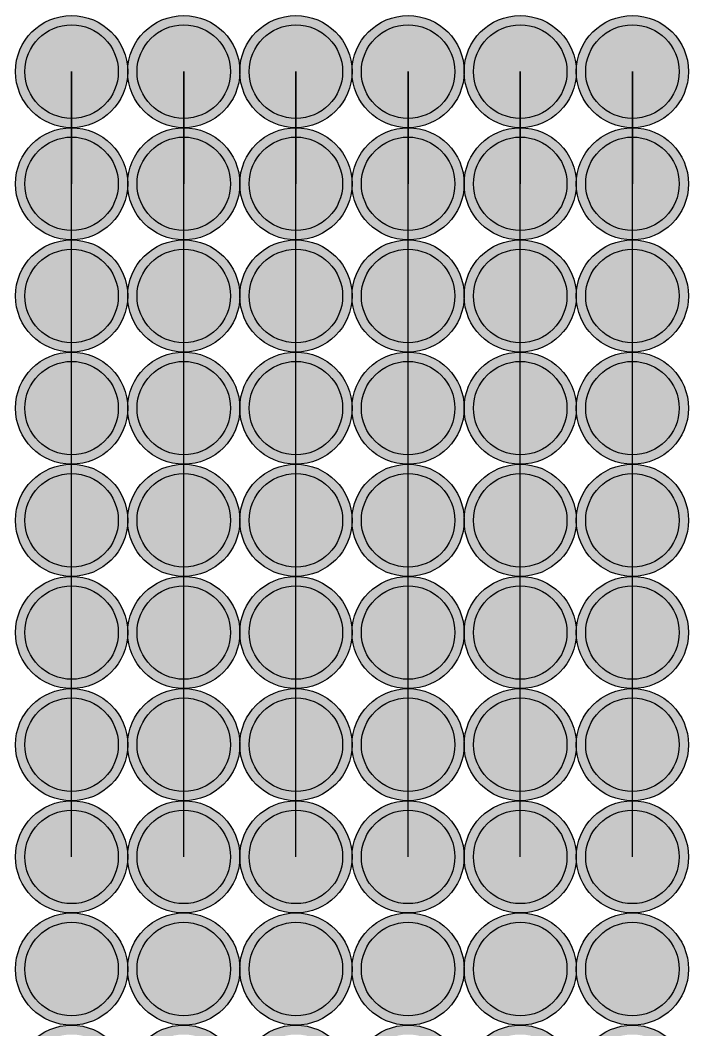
# Model space of a CAD drawing. Header units: inches. Extents: x -713 to 287, y -537 to 251.
# Drawn here: x -360.82 to -351.95, y -376.9 to -363.4 of the extents above; entities that cross this region are included whole.
import ezdxf

# ---------------------------------------------------------------- set-up
doc = ezdxf.new("R2010")
doc.units = ezdxf.units.IN
doc.header["$MEASUREMENT"] = 0

msp = doc.modelspace()

# ---------------------------------------------------------------- hatches: boundary and pattern name
at = {"linetype": 'Continuous'}
h = msp.add_hatch(color=256, dxfattribs=at)
h.set_gradient(color1=(6, 123, 249), one_color=1, tint=1)
h.paths.add_polyline_path([(-360.885, -364.083, 1), (-359.385, -364.083, 1)])
h.paths.add_polyline_path([(-359.51, -364.083, -1), (-360.76, -364.083, -1)], flags=16)
h = msp.add_hatch(color=256, dxfattribs=at)
h.set_gradient(color1=(6, 123, 249), one_color=1, tint=1)
h.paths.add_polyline_path([(-359.385, -364.083, 1), (-357.885, -364.083, 1)])
h.paths.add_polyline_path([(-358.01, -364.083, -1), (-359.26, -364.083, -1)], flags=16)
h = msp.add_hatch(color=256, dxfattribs=at)
h.set_gradient(color1=(6, 123, 249), one_color=1, tint=1)
h.paths.add_polyline_path([(-357.885, -364.083, 1), (-356.385, -364.083, 1)])
h.paths.add_polyline_path([(-356.51, -364.083, -1), (-357.76, -364.083, -1)], flags=16)
h = msp.add_hatch(color=256, dxfattribs=at)
h.set_gradient(color1=(6, 123, 249), one_color=1, tint=1)
h.paths.add_polyline_path([(-356.385, -364.083, 1), (-354.885, -364.083, 1)])
h.paths.add_polyline_path([(-355.01, -364.083, -1), (-356.26, -364.083, -1)], flags=16)
h = msp.add_hatch(color=256, dxfattribs=at)
h.set_gradient(color1=(6, 123, 249), one_color=1, tint=1)
h.paths.add_polyline_path([(-354.885, -364.083, 1), (-353.385, -364.083, 1)])
h.paths.add_polyline_path([(-353.51, -364.083, -1), (-354.76, -364.083, -1)], flags=16)
h = msp.add_hatch(color=256, dxfattribs=at)
h.set_gradient(color1=(6, 123, 249), one_color=1, tint=1)
h.paths.add_polyline_path([(-353.385, -364.083, 1), (-351.885, -364.083, 1)])
h.paths.add_polyline_path([(-352.01, -364.083, -1), (-353.26, -364.083, -1)], flags=16)
h = msp.add_hatch(color=256, dxfattribs=at)
h.set_gradient(color1=(247, 100, 8), one_color=1, tint=1)
h.paths.add_polyline_path([(-359.51, -364.083, 1), (-360.76, -364.083, 1)])
h = msp.add_hatch(color=256, dxfattribs=at)
h.set_gradient(color1=(247, 100, 8), one_color=1, tint=1)
h.paths.add_polyline_path([(-358.01, -364.083, 1), (-359.26, -364.083, 1)])
h = msp.add_hatch(color=256, dxfattribs=at)
h.set_gradient(color1=(247, 100, 8), one_color=1, tint=1)
h.paths.add_polyline_path([(-356.51, -364.083, 1), (-357.76, -364.083, 1)])
h = msp.add_hatch(color=256, dxfattribs=at)
h.set_gradient(color1=(247, 100, 8), one_color=1, tint=1)
h.paths.add_polyline_path([(-355.01, -364.083, 1), (-356.26, -364.083, 1)])
h = msp.add_hatch(color=256, dxfattribs=at)
h.set_gradient(color1=(247, 100, 8), one_color=1, tint=1)
h.paths.add_polyline_path([(-353.51, -364.083, 1), (-354.76, -364.083, 1)])
h = msp.add_hatch(color=256, dxfattribs=at)
h.set_gradient(color1=(247, 100, 8), one_color=1, tint=1)
h.paths.add_polyline_path([(-352.01, -364.083, 1), (-353.26, -364.083, 1)])
h = msp.add_hatch(color=256, dxfattribs=at)
h.set_gradient(color1=(6, 123, 249), one_color=1, tint=1)
h.paths.add_polyline_path([(-360.885, -365.583, 1), (-359.385, -365.583, 1)])
h.paths.add_polyline_path([(-359.51, -365.583, -1), (-360.76, -365.583, -1)], flags=16)
h = msp.add_hatch(color=256, dxfattribs=at)
h.set_gradient(color1=(6, 123, 249), one_color=1, tint=1)
h.paths.add_polyline_path([(-359.385, -365.583, 1), (-357.885, -365.583, 1)])
h.paths.add_polyline_path([(-358.01, -365.583, -1), (-359.26, -365.583, -1)], flags=16)
h = msp.add_hatch(color=256, dxfattribs=at)
h.set_gradient(color1=(6, 123, 249), one_color=1, tint=1)
h.paths.add_polyline_path([(-357.885, -365.583, 1), (-356.385, -365.583, 1)])
h.paths.add_polyline_path([(-356.51, -365.583, -1), (-357.76, -365.583, -1)], flags=16)
h = msp.add_hatch(color=256, dxfattribs=at)
h.set_gradient(color1=(6, 123, 249), one_color=1, tint=1)
h.paths.add_polyline_path([(-356.385, -365.583, 1), (-354.885, -365.583, 1)])
h.paths.add_polyline_path([(-355.01, -365.583, -1), (-356.26, -365.583, -1)], flags=16)
h = msp.add_hatch(color=256, dxfattribs=at)
h.set_gradient(color1=(6, 123, 249), one_color=1, tint=1)
h.paths.add_polyline_path([(-354.885, -365.583, 1), (-353.385, -365.583, 1)])
h.paths.add_polyline_path([(-353.51, -365.583, -1), (-354.76, -365.583, -1)], flags=16)
h = msp.add_hatch(color=256, dxfattribs=at)
h.set_gradient(color1=(6, 123, 249), one_color=1, tint=1)
h.paths.add_polyline_path([(-353.385, -365.583, 1), (-351.885, -365.583, 1)])
h.paths.add_polyline_path([(-352.01, -365.583, -1), (-353.26, -365.583, -1)], flags=16)
h = msp.add_hatch(color=256, dxfattribs=at)
h.set_gradient(color1=(247, 100, 8), one_color=1, tint=1)
h.paths.add_polyline_path([(-359.51, -365.583, 1), (-360.76, -365.583, 1)])
h = msp.add_hatch(color=256, dxfattribs=at)
h.set_gradient(color1=(247, 100, 8), one_color=1, tint=1)
h.paths.add_polyline_path([(-358.01, -365.583, 1), (-359.26, -365.583, 1)])
h = msp.add_hatch(color=256, dxfattribs=at)
h.set_gradient(color1=(247, 100, 8), one_color=1, tint=1)
h.paths.add_polyline_path([(-356.51, -365.583, 1), (-357.76, -365.583, 1)])
h = msp.add_hatch(color=256, dxfattribs=at)
h.set_gradient(color1=(247, 100, 8), one_color=1, tint=1)
h.paths.add_polyline_path([(-355.01, -365.583, 1), (-356.26, -365.583, 1)])
h = msp.add_hatch(color=256, dxfattribs=at)
h.set_gradient(color1=(247, 100, 8), one_color=1, tint=1)
h.paths.add_polyline_path([(-353.51, -365.583, 1), (-354.76, -365.583, 1)])
h = msp.add_hatch(color=256, dxfattribs=at)
h.set_gradient(color1=(247, 100, 8), one_color=1, tint=1)
h.paths.add_polyline_path([(-352.01, -365.583, 1), (-353.26, -365.583, 1)])
h = msp.add_hatch(color=256, dxfattribs=at)
h.set_gradient(color1=(6, 123, 249), one_color=1, tint=1)
h.paths.add_polyline_path([(-360.885, -367.083, 1), (-359.385, -367.083, 1)])
h.paths.add_polyline_path([(-359.51, -367.083, -1), (-360.76, -367.083, -1)], flags=16)
h = msp.add_hatch(color=256, dxfattribs=at)
h.set_gradient(color1=(6, 123, 249), one_color=1, tint=1)
h.paths.add_polyline_path([(-359.385, -367.083, 1), (-357.885, -367.083, 1)])
h.paths.add_polyline_path([(-358.01, -367.083, -1), (-359.26, -367.083, -1)], flags=16)
h = msp.add_hatch(color=256, dxfattribs=at)
h.set_gradient(color1=(6, 123, 249), one_color=1, tint=1)
h.paths.add_polyline_path([(-357.885, -367.083, 1), (-356.385, -367.083, 1)])
h.paths.add_polyline_path([(-356.51, -367.083, -1), (-357.76, -367.083, -1)], flags=16)
h = msp.add_hatch(color=256, dxfattribs=at)
h.set_gradient(color1=(6, 123, 249), one_color=1, tint=1)
h.paths.add_polyline_path([(-356.385, -367.083, 1), (-354.885, -367.083, 1)])
h.paths.add_polyline_path([(-355.01, -367.083, -1), (-356.26, -367.083, -1)], flags=16)
h = msp.add_hatch(color=256, dxfattribs=at)
h.set_gradient(color1=(6, 123, 249), one_color=1, tint=1)
h.paths.add_polyline_path([(-354.885, -367.083, 1), (-353.385, -367.083, 1)])
h.paths.add_polyline_path([(-353.51, -367.083, -1), (-354.76, -367.083, -1)], flags=16)
h = msp.add_hatch(color=256, dxfattribs=at)
h.set_gradient(color1=(6, 123, 249), one_color=1, tint=1)
h.paths.add_polyline_path([(-353.385, -367.083, 1), (-351.885, -367.083, 1)])
h.paths.add_polyline_path([(-352.01, -367.083, -1), (-353.26, -367.083, -1)], flags=16)
h = msp.add_hatch(color=256, dxfattribs=at)
h.set_gradient(color1=(247, 100, 8), one_color=1, tint=1)
h.paths.add_polyline_path([(-359.51, -367.083, 1), (-360.76, -367.083, 1)])
h = msp.add_hatch(color=256, dxfattribs=at)
h.set_gradient(color1=(247, 100, 8), one_color=1, tint=1)
h.paths.add_polyline_path([(-358.01, -367.083, 1), (-359.26, -367.083, 1)])
h = msp.add_hatch(color=256, dxfattribs=at)
h.set_gradient(color1=(247, 100, 8), one_color=1, tint=1)
h.paths.add_polyline_path([(-356.51, -367.083, 1), (-357.76, -367.083, 1)])
h = msp.add_hatch(color=256, dxfattribs=at)
h.set_gradient(color1=(247, 100, 8), one_color=1, tint=1)
h.paths.add_polyline_path([(-355.01, -367.083, 1), (-356.26, -367.083, 1)])
h = msp.add_hatch(color=256, dxfattribs=at)
h.set_gradient(color1=(247, 100, 8), one_color=1, tint=1)
h.paths.add_polyline_path([(-353.51, -367.083, 1), (-354.76, -367.083, 1)])
h = msp.add_hatch(color=256, dxfattribs=at)
h.set_gradient(color1=(247, 100, 8), one_color=1, tint=1)
h.paths.add_polyline_path([(-352.01, -367.083, 1), (-353.26, -367.083, 1)])
h = msp.add_hatch(color=256, dxfattribs=at)
h.set_gradient(color1=(6, 123, 249), one_color=1, tint=1)
h.paths.add_polyline_path([(-360.885, -368.583, 1), (-359.385, -368.583, 1)])
h.paths.add_polyline_path([(-359.51, -368.583, -1), (-360.76, -368.583, -1)], flags=16)
h = msp.add_hatch(color=256, dxfattribs=at)
h.set_gradient(color1=(6, 123, 249), one_color=1, tint=1)
h.paths.add_polyline_path([(-359.385, -368.583, 1), (-357.885, -368.583, 1)])
h.paths.add_polyline_path([(-358.01, -368.583, -1), (-359.26, -368.583, -1)], flags=16)
h = msp.add_hatch(color=256, dxfattribs=at)
h.set_gradient(color1=(6, 123, 249), one_color=1, tint=1)
h.paths.add_polyline_path([(-357.885, -368.583, 1), (-356.385, -368.583, 1)])
h.paths.add_polyline_path([(-356.51, -368.583, -1), (-357.76, -368.583, -1)], flags=16)
h = msp.add_hatch(color=256, dxfattribs=at)
h.set_gradient(color1=(6, 123, 249), one_color=1, tint=1)
h.paths.add_polyline_path([(-356.385, -368.583, 1), (-354.885, -368.583, 1)])
h.paths.add_polyline_path([(-355.01, -368.583, -1), (-356.26, -368.583, -1)], flags=16)
h = msp.add_hatch(color=256, dxfattribs=at)
h.set_gradient(color1=(6, 123, 249), one_color=1, tint=1)
h.paths.add_polyline_path([(-354.885, -368.583, 1), (-353.385, -368.583, 1)])
h.paths.add_polyline_path([(-353.51, -368.583, -1), (-354.76, -368.583, -1)], flags=16)
h = msp.add_hatch(color=256, dxfattribs=at)
h.set_gradient(color1=(6, 123, 249), one_color=1, tint=1)
h.paths.add_polyline_path([(-353.385, -368.583, 1), (-351.885, -368.583, 1)])
h.paths.add_polyline_path([(-352.01, -368.583, -1), (-353.26, -368.583, -1)], flags=16)
h = msp.add_hatch(color=256, dxfattribs=at)
h.set_gradient(color1=(247, 100, 8), one_color=1, tint=1)
h.paths.add_polyline_path([(-359.51, -368.583, 1), (-360.76, -368.583, 1)])
h = msp.add_hatch(color=256, dxfattribs=at)
h.set_gradient(color1=(247, 100, 8), one_color=1, tint=1)
h.paths.add_polyline_path([(-358.01, -368.583, 1), (-359.26, -368.583, 1)])
h = msp.add_hatch(color=256, dxfattribs=at)
h.set_gradient(color1=(247, 100, 8), one_color=1, tint=1)
h.paths.add_polyline_path([(-356.51, -368.583, 1), (-357.76, -368.583, 1)])
h = msp.add_hatch(color=256, dxfattribs=at)
h.set_gradient(color1=(247, 100, 8), one_color=1, tint=1)
h.paths.add_polyline_path([(-355.01, -368.583, 1), (-356.26, -368.583, 1)])
h = msp.add_hatch(color=256, dxfattribs=at)
h.set_gradient(color1=(247, 100, 8), one_color=1, tint=1)
h.paths.add_polyline_path([(-353.51, -368.583, 1), (-354.76, -368.583, 1)])
h = msp.add_hatch(color=256, dxfattribs=at)
h.set_gradient(color1=(247, 100, 8), one_color=1, tint=1)
h.paths.add_polyline_path([(-352.01, -368.583, 1), (-353.26, -368.583, 1)])
h = msp.add_hatch(color=256, dxfattribs=at)
h.set_gradient(color1=(6, 123, 249), one_color=1, tint=1)
h.paths.add_polyline_path([(-360.885, -370.083, 1), (-359.385, -370.083, 1)])
h.paths.add_polyline_path([(-359.51, -370.083, -1), (-360.76, -370.083, -1)], flags=16)
h = msp.add_hatch(color=256, dxfattribs=at)
h.set_gradient(color1=(6, 123, 249), one_color=1, tint=1)
h.paths.add_polyline_path([(-359.385, -370.083, 1), (-357.885, -370.083, 1)])
h.paths.add_polyline_path([(-358.01, -370.083, -1), (-359.26, -370.083, -1)], flags=16)
h = msp.add_hatch(color=256, dxfattribs=at)
h.set_gradient(color1=(6, 123, 249), one_color=1, tint=1)
h.paths.add_polyline_path([(-357.885, -370.083, 1), (-356.385, -370.083, 1)])
h.paths.add_polyline_path([(-356.51, -370.083, -1), (-357.76, -370.083, -1)], flags=16)
h = msp.add_hatch(color=256, dxfattribs=at)
h.set_gradient(color1=(6, 123, 249), one_color=1, tint=1)
h.paths.add_polyline_path([(-356.385, -370.083, 1), (-354.885, -370.083, 1)])
h.paths.add_polyline_path([(-355.01, -370.083, -1), (-356.26, -370.083, -1)], flags=16)
h = msp.add_hatch(color=256, dxfattribs=at)
h.set_gradient(color1=(6, 123, 249), one_color=1, tint=1)
h.paths.add_polyline_path([(-354.885, -370.083, 1), (-353.385, -370.083, 1)])
h.paths.add_polyline_path([(-353.51, -370.083, -1), (-354.76, -370.083, -1)], flags=16)
h = msp.add_hatch(color=256, dxfattribs=at)
h.set_gradient(color1=(6, 123, 249), one_color=1, tint=1)
h.paths.add_polyline_path([(-353.385, -370.083, 1), (-351.885, -370.083, 1)])
h.paths.add_polyline_path([(-352.01, -370.083, -1), (-353.26, -370.083, -1)], flags=16)
h = msp.add_hatch(color=256, dxfattribs=at)
h.set_gradient(color1=(247, 100, 8), one_color=1, tint=1)
h.paths.add_polyline_path([(-359.51, -370.083, 1), (-360.76, -370.083, 1)])
h = msp.add_hatch(color=256, dxfattribs=at)
h.set_gradient(color1=(247, 100, 8), one_color=1, tint=1)
h.paths.add_polyline_path([(-358.01, -370.083, 1), (-359.26, -370.083, 1)])
h = msp.add_hatch(color=256, dxfattribs=at)
h.set_gradient(color1=(247, 100, 8), one_color=1, tint=1)
h.paths.add_polyline_path([(-356.51, -370.083, 1), (-357.76, -370.083, 1)])
h = msp.add_hatch(color=256, dxfattribs=at)
h.set_gradient(color1=(247, 100, 8), one_color=1, tint=1)
h.paths.add_polyline_path([(-355.01, -370.083, 1), (-356.26, -370.083, 1)])
h = msp.add_hatch(color=256, dxfattribs=at)
h.set_gradient(color1=(247, 100, 8), one_color=1, tint=1)
h.paths.add_polyline_path([(-353.51, -370.083, 1), (-354.76, -370.083, 1)])
h = msp.add_hatch(color=256, dxfattribs=at)
h.set_gradient(color1=(247, 100, 8), one_color=1, tint=1)
h.paths.add_polyline_path([(-352.01, -370.083, 1), (-353.26, -370.083, 1)])
h = msp.add_hatch(color=256, dxfattribs=at)
h.set_gradient(color1=(6, 123, 249), one_color=1, tint=1)
h.paths.add_polyline_path([(-360.885, -371.583, 1), (-359.385, -371.583, 1)])
h.paths.add_polyline_path([(-359.51, -371.583, -1), (-360.76, -371.583, -1)], flags=16)
h = msp.add_hatch(color=256, dxfattribs=at)
h.set_gradient(color1=(6, 123, 249), one_color=1, tint=1)
h.paths.add_polyline_path([(-359.385, -371.583, 1), (-357.885, -371.583, 1)])
h.paths.add_polyline_path([(-358.01, -371.583, -1), (-359.26, -371.583, -1)], flags=16)
h = msp.add_hatch(color=256, dxfattribs=at)
h.set_gradient(color1=(6, 123, 249), one_color=1, tint=1)
h.paths.add_polyline_path([(-357.885, -371.583, 1), (-356.385, -371.583, 1)])
h.paths.add_polyline_path([(-356.51, -371.583, -1), (-357.76, -371.583, -1)], flags=16)
h = msp.add_hatch(color=256, dxfattribs=at)
h.set_gradient(color1=(6, 123, 249), one_color=1, tint=1)
h.paths.add_polyline_path([(-356.385, -371.583, 1), (-354.885, -371.583, 1)])
h.paths.add_polyline_path([(-355.01, -371.583, -1), (-356.26, -371.583, -1)], flags=16)
h = msp.add_hatch(color=256, dxfattribs=at)
h.set_gradient(color1=(6, 123, 249), one_color=1, tint=1)
h.paths.add_polyline_path([(-354.885, -371.583, 1), (-353.385, -371.583, 1)])
h.paths.add_polyline_path([(-353.51, -371.583, -1), (-354.76, -371.583, -1)], flags=16)
h = msp.add_hatch(color=256, dxfattribs=at)
h.set_gradient(color1=(6, 123, 249), one_color=1, tint=1)
h.paths.add_polyline_path([(-353.385, -371.583, 1), (-351.885, -371.583, 1)])
h.paths.add_polyline_path([(-352.01, -371.583, -1), (-353.26, -371.583, -1)], flags=16)
h = msp.add_hatch(color=256, dxfattribs=at)
h.set_gradient(color1=(247, 100, 8), one_color=1, tint=1)
h.paths.add_polyline_path([(-359.51, -371.583, 1), (-360.76, -371.583, 1)])
h = msp.add_hatch(color=256, dxfattribs=at)
h.set_gradient(color1=(247, 100, 8), one_color=1, tint=1)
h.paths.add_polyline_path([(-358.01, -371.583, 1), (-359.26, -371.583, 1)])
h = msp.add_hatch(color=256, dxfattribs=at)
h.set_gradient(color1=(247, 100, 8), one_color=1, tint=1)
h.paths.add_polyline_path([(-356.51, -371.583, 1), (-357.76, -371.583, 1)])
h = msp.add_hatch(color=256, dxfattribs=at)
h.set_gradient(color1=(247, 100, 8), one_color=1, tint=1)
h.paths.add_polyline_path([(-355.01, -371.583, 1), (-356.26, -371.583, 1)])
h = msp.add_hatch(color=256, dxfattribs=at)
h.set_gradient(color1=(247, 100, 8), one_color=1, tint=1)
h.paths.add_polyline_path([(-353.51, -371.583, 1), (-354.76, -371.583, 1)])
h = msp.add_hatch(color=256, dxfattribs=at)
h.set_gradient(color1=(247, 100, 8), one_color=1, tint=1)
h.paths.add_polyline_path([(-352.01, -371.583, 1), (-353.26, -371.583, 1)])
h = msp.add_hatch(color=256, dxfattribs=at)
h.set_gradient(color1=(6, 123, 249), one_color=1, tint=1)
h.paths.add_polyline_path([(-360.885, -373.083, 1), (-359.385, -373.083, 1)])
h.paths.add_polyline_path([(-359.51, -373.083, -1), (-360.76, -373.083, -1)], flags=16)
h = msp.add_hatch(color=256, dxfattribs=at)
h.set_gradient(color1=(247, 100, 8), one_color=1, tint=1)
h.paths.add_polyline_path([(-359.51, -373.083, 1), (-360.76, -373.083, 1)])
h = msp.add_hatch(color=256, dxfattribs=at)
h.set_gradient(color1=(6, 123, 249), one_color=1, tint=1)
h.paths.add_polyline_path([(-359.385, -373.083, 1), (-357.885, -373.083, 1)])
h.paths.add_polyline_path([(-358.01, -373.083, -1), (-359.26, -373.083, -1)], flags=16)
h = msp.add_hatch(color=256, dxfattribs=at)
h.set_gradient(color1=(247, 100, 8), one_color=1, tint=1)
h.paths.add_polyline_path([(-358.01, -373.083, 1), (-359.26, -373.083, 1)])
h = msp.add_hatch(color=256, dxfattribs=at)
h.set_gradient(color1=(6, 123, 249), one_color=1, tint=1)
h.paths.add_polyline_path([(-357.885, -373.083, 1), (-356.385, -373.083, 1)])
h.paths.add_polyline_path([(-356.51, -373.083, -1), (-357.76, -373.083, -1)], flags=16)
h = msp.add_hatch(color=256, dxfattribs=at)
h.set_gradient(color1=(247, 100, 8), one_color=1, tint=1)
h.paths.add_polyline_path([(-356.51, -373.083, 1), (-357.76, -373.083, 1)])
h = msp.add_hatch(color=256, dxfattribs=at)
h.set_gradient(color1=(6, 123, 249), one_color=1, tint=1)
h.paths.add_polyline_path([(-356.385, -373.083, 1), (-354.885, -373.083, 1)])
h.paths.add_polyline_path([(-355.01, -373.083, -1), (-356.26, -373.083, -1)], flags=16)
h = msp.add_hatch(color=256, dxfattribs=at)
h.set_gradient(color1=(247, 100, 8), one_color=1, tint=1)
h.paths.add_polyline_path([(-355.01, -373.083, 1), (-356.26, -373.083, 1)])
h = msp.add_hatch(color=256, dxfattribs=at)
h.set_gradient(color1=(6, 123, 249), one_color=1, tint=1)
h.paths.add_polyline_path([(-354.885, -373.083, 1), (-353.385, -373.083, 1)])
h.paths.add_polyline_path([(-353.51, -373.083, -1), (-354.76, -373.083, -1)], flags=16)
h = msp.add_hatch(color=256, dxfattribs=at)
h.set_gradient(color1=(247, 100, 8), one_color=1, tint=1)
h.paths.add_polyline_path([(-353.51, -373.083, 1), (-354.76, -373.083, 1)])
h = msp.add_hatch(color=256, dxfattribs=at)
h.set_gradient(color1=(6, 123, 249), one_color=1, tint=1)
h.paths.add_polyline_path([(-353.385, -373.083, 1), (-351.885, -373.083, 1)])
h.paths.add_polyline_path([(-352.01, -373.083, -1), (-353.26, -373.083, -1)], flags=16)
h = msp.add_hatch(color=256, dxfattribs=at)
h.set_gradient(color1=(247, 100, 8), one_color=1, tint=1)
h.paths.add_polyline_path([(-352.01, -373.083, 1), (-353.26, -373.083, 1)])
h = msp.add_hatch(color=256, dxfattribs=at)
h.set_gradient(color1=(6, 123, 249), one_color=1, tint=1)
h.paths.add_polyline_path([(-360.885, -374.583, 1), (-359.385, -374.583, 1)])
h.paths.add_polyline_path([(-359.51, -374.583, -1), (-360.76, -374.583, -1)], flags=16)
h = msp.add_hatch(color=256, dxfattribs=at)
h.set_gradient(color1=(6, 123, 249), one_color=1, tint=1)
h.paths.add_polyline_path([(-359.385, -374.583, 1), (-357.885, -374.583, 1)])
h.paths.add_polyline_path([(-358.01, -374.583, -1), (-359.26, -374.583, -1)], flags=16)
h = msp.add_hatch(color=256, dxfattribs=at)
h.set_gradient(color1=(6, 123, 249), one_color=1, tint=1)
h.paths.add_polyline_path([(-357.885, -374.583, 1), (-356.385, -374.583, 1)])
h.paths.add_polyline_path([(-356.51, -374.583, -1), (-357.76, -374.583, -1)], flags=16)
h = msp.add_hatch(color=256, dxfattribs=at)
h.set_gradient(color1=(6, 123, 249), one_color=1, tint=1)
h.paths.add_polyline_path([(-356.385, -374.583, 1), (-354.885, -374.583, 1)])
h.paths.add_polyline_path([(-355.01, -374.583, -1), (-356.26, -374.583, -1)], flags=16)
h = msp.add_hatch(color=256, dxfattribs=at)
h.set_gradient(color1=(6, 123, 249), one_color=1, tint=1)
h.paths.add_polyline_path([(-354.885, -374.583, 1), (-353.385, -374.583, 1)])
h.paths.add_polyline_path([(-353.51, -374.583, -1), (-354.76, -374.583, -1)], flags=16)
h = msp.add_hatch(color=256, dxfattribs=at)
h.set_gradient(color1=(6, 123, 249), one_color=1, tint=1)
h.paths.add_polyline_path([(-353.385, -374.583, 1), (-351.885, -374.583, 1)])
h.paths.add_polyline_path([(-352.01, -374.583, -1), (-353.26, -374.583, -1)], flags=16)
h = msp.add_hatch(color=256, dxfattribs=at)
h.set_gradient(color1=(247, 100, 8), one_color=1, tint=1)
h.paths.add_polyline_path([(-359.51, -374.583, 1), (-360.76, -374.583, 1)])
h = msp.add_hatch(color=256, dxfattribs=at)
h.set_gradient(color1=(247, 100, 8), one_color=1, tint=1)
h.paths.add_polyline_path([(-358.01, -374.583, 1), (-359.26, -374.583, 1)])
h = msp.add_hatch(color=256, dxfattribs=at)
h.set_gradient(color1=(247, 100, 8), one_color=1, tint=1)
h.paths.add_polyline_path([(-356.51, -374.583, 1), (-357.76, -374.583, 1)])
h = msp.add_hatch(color=256, dxfattribs=at)
h.set_gradient(color1=(247, 100, 8), one_color=1, tint=1)
h.paths.add_polyline_path([(-355.01, -374.583, 1), (-356.26, -374.583, 1)])
h = msp.add_hatch(color=256, dxfattribs=at)
h.set_gradient(color1=(247, 100, 8), one_color=1, tint=1)
h.paths.add_polyline_path([(-353.51, -374.583, 1), (-354.76, -374.583, 1)])
h = msp.add_hatch(color=256, dxfattribs=at)
h.set_gradient(color1=(247, 100, 8), one_color=1, tint=1)
h.paths.add_polyline_path([(-352.01, -374.583, 1), (-353.26, -374.583, 1)])
h = msp.add_hatch(color=256, dxfattribs=at)
h.set_gradient(color1=(6, 123, 249), one_color=1, tint=1)
h.paths.add_polyline_path([(-360.885, -376.083, 1), (-359.385, -376.083, 1)])
h.paths.add_polyline_path([(-359.51, -376.083, -1), (-360.76, -376.083, -1)], flags=16)
h = msp.add_hatch(color=256, dxfattribs=at)
h.set_gradient(color1=(6, 123, 249), one_color=1, tint=1)
h.paths.add_polyline_path([(-359.385, -376.083, 1), (-357.885, -376.083, 1)])
h.paths.add_polyline_path([(-358.01, -376.083, -1), (-359.26, -376.083, -1)], flags=16)
h = msp.add_hatch(color=256, dxfattribs=at)
h.set_gradient(color1=(6, 123, 249), one_color=1, tint=1)
h.paths.add_polyline_path([(-357.885, -376.083, 1), (-356.385, -376.083, 1)])
h.paths.add_polyline_path([(-356.51, -376.083, -1), (-357.76, -376.083, -1)], flags=16)
h = msp.add_hatch(color=256, dxfattribs=at)
h.set_gradient(color1=(6, 123, 249), one_color=1, tint=1)
h.paths.add_polyline_path([(-356.385, -376.083, 1), (-354.885, -376.083, 1)])
h.paths.add_polyline_path([(-355.01, -376.083, -1), (-356.26, -376.083, -1)], flags=16)
h = msp.add_hatch(color=256, dxfattribs=at)
h.set_gradient(color1=(6, 123, 249), one_color=1, tint=1)
h.paths.add_polyline_path([(-354.885, -376.083, 1), (-353.385, -376.083, 1)])
h.paths.add_polyline_path([(-353.51, -376.083, -1), (-354.76, -376.083, -1)], flags=16)
h = msp.add_hatch(color=256, dxfattribs=at)
h.set_gradient(color1=(6, 123, 249), one_color=1, tint=1)
h.paths.add_polyline_path([(-353.385, -376.083, 1), (-351.885, -376.083, 1)])
h.paths.add_polyline_path([(-352.01, -376.083, -1), (-353.26, -376.083, -1)], flags=16)
h = msp.add_hatch(color=256, dxfattribs=at)
h.set_gradient(color1=(247, 100, 8), one_color=1, tint=1)
h.paths.add_polyline_path([(-359.51, -376.083, 1), (-360.76, -376.083, 1)])
h = msp.add_hatch(color=256, dxfattribs=at)
h.set_gradient(color1=(247, 100, 8), one_color=1, tint=1)
h.paths.add_polyline_path([(-358.01, -376.083, 1), (-359.26, -376.083, 1)])
h = msp.add_hatch(color=256, dxfattribs=at)
h.set_gradient(color1=(247, 100, 8), one_color=1, tint=1)
h.paths.add_polyline_path([(-356.51, -376.083, 1), (-357.76, -376.083, 1)])
h = msp.add_hatch(color=256, dxfattribs=at)
h.set_gradient(color1=(247, 100, 8), one_color=1, tint=1)
h.paths.add_polyline_path([(-355.01, -376.083, 1), (-356.26, -376.083, 1)])
h = msp.add_hatch(color=256, dxfattribs=at)
h.set_gradient(color1=(247, 100, 8), one_color=1, tint=1)
h.paths.add_polyline_path([(-353.51, -376.083, 1), (-354.76, -376.083, 1)])
h = msp.add_hatch(color=256, dxfattribs=at)
h.set_gradient(color1=(247, 100, 8), one_color=1, tint=1)
h.paths.add_polyline_path([(-352.01, -376.083, 1), (-353.26, -376.083, 1)])
h = msp.add_hatch(color=256, dxfattribs=at)
h.set_gradient(color1=(6, 123, 249), one_color=1, tint=1)
h.paths.add_polyline_path([(-360.885, -377.583, 1), (-359.385, -377.583, 1)])
h.paths.add_polyline_path([(-359.51, -377.583, -1), (-360.76, -377.583, -1)], flags=16)
h = msp.add_hatch(color=256, dxfattribs=at)
h.set_gradient(color1=(6, 123, 249), one_color=1, tint=1)
h.paths.add_polyline_path([(-359.385, -377.583, 1), (-357.885, -377.583, 1)])
h.paths.add_polyline_path([(-358.01, -377.583, -1), (-359.26, -377.583, -1)], flags=16)
h = msp.add_hatch(color=256, dxfattribs=at)
h.set_gradient(color1=(6, 123, 249), one_color=1, tint=1)
h.paths.add_polyline_path([(-357.885, -377.583, 1), (-356.385, -377.583, 1)])
h.paths.add_polyline_path([(-356.51, -377.583, -1), (-357.76, -377.583, -1)], flags=16)
h = msp.add_hatch(color=256, dxfattribs=at)
h.set_gradient(color1=(6, 123, 249), one_color=1, tint=1)
h.paths.add_polyline_path([(-356.385, -377.583, 1), (-354.885, -377.583, 1)])
h.paths.add_polyline_path([(-355.01, -377.583, -1), (-356.26, -377.583, -1)], flags=16)
h = msp.add_hatch(color=256, dxfattribs=at)
h.set_gradient(color1=(6, 123, 249), one_color=1, tint=1)
h.paths.add_polyline_path([(-354.885, -377.583, 1), (-353.385, -377.583, 1)])
h.paths.add_polyline_path([(-353.51, -377.583, -1), (-354.76, -377.583, -1)], flags=16)
h = msp.add_hatch(color=256, dxfattribs=at)
h.set_gradient(color1=(6, 123, 249), one_color=1, tint=1)
h.paths.add_polyline_path([(-353.385, -377.583, 1), (-351.885, -377.583, 1)])
h.paths.add_polyline_path([(-352.01, -377.583, -1), (-353.26, -377.583, -1)], flags=16)

# ---------------------------------------------------------------- linework, layer by layer
for p, q in [((-360.135, -365.583), (-360.135, -364.083)), ((-360.135, -364.083), (-360.135, -365.583)), ((-358.635, -365.583), (-358.635, -364.083)), ((-358.635, -364.083), (-358.635, -365.583)), ((-357.135, -365.583), (-357.135, -364.083)), ((-357.135, -364.083), (-357.135, -365.583)), ((-355.635, -365.583), (-355.635, -364.083)), ((-355.635, -364.083), (-355.635, -365.583)), ((-354.135, -365.583), (-354.135, -364.083)), ((-354.135, -364.083), (-354.135, -365.583)), ((-352.635, -365.583), (-352.635, -364.083)), ((-352.635, -364.083), (-352.635, -365.583)), ((-360.135, -367.083), (-360.135, -365.583)), ((-358.635, -367.083), (-358.635, -365.583)), ((-357.135, -367.083), (-357.135, -365.583)), ((-355.635, -367.083), (-355.635, -365.583)), ((-354.135, -367.083), (-354.135, -365.583)), ((-352.635, -367.083), (-352.635, -365.583)), ((-360.135, -368.583), (-360.135, -367.083)), ((-358.635, -368.583), (-358.635, -367.083)), ((-357.135, -368.583), (-357.135, -367.083)), ((-355.635, -368.583), (-355.635, -367.083)), ((-354.135, -368.583), (-354.135, -367.083)), ((-352.635, -368.583), (-352.635, -367.083)), ((-360.135, -370.083), (-360.135, -368.583)), ((-358.635, -370.083), (-358.635, -368.583)), ((-357.135, -370.083), (-357.135, -368.583)), ((-355.635, -370.083), (-355.635, -368.583)), ((-354.135, -370.083), (-354.135, -368.583)), ((-352.635, -370.083), (-352.635, -368.583)), ((-360.135, -371.583), (-360.135, -370.083)), ((-358.635, -371.583), (-358.635, -370.083)), ((-357.135, -371.583), (-357.135, -370.083)), ((-355.635, -371.583), (-355.635, -370.083)), ((-354.135, -371.583), (-354.135, -370.083)), ((-352.635, -371.583), (-352.635, -370.083)), ((-360.135, -373.083), (-360.135, -371.583)), ((-358.635, -373.083), (-358.635, -371.583)), ((-357.135, -373.083), (-357.135, -371.583)), ((-355.635, -373.083), (-355.635, -371.583)), ((-354.135, -373.083), (-354.135, -371.583)), ((-352.635, -373.083), (-352.635, -371.583)), ((-360.135, -374.583), (-360.135, -373.083)), ((-358.635, -374.583), (-358.635, -373.083)), ((-357.135, -374.583), (-357.135, -373.083)), ((-355.635, -374.583), (-355.635, -373.083)), ((-354.135, -374.583), (-354.135, -373.083)), ((-352.635, -374.583), (-352.635, -373.083))]:
    msp.add_line(p, q, dxfattribs=at)
for centre, radius in [((-360.135, -364.083), 0.75), ((-358.635, -364.083), 0.75), ((-357.135, -364.083), 0.75), ((-355.635, -364.083), 0.75), ((-354.135, -364.083), 0.75), ((-352.635, -364.083), 0.75), ((-360.135, -364.083), 0.625), ((-358.635, -364.083), 0.625), ((-357.135, -364.083), 0.625), ((-355.635, -364.083), 0.625), ((-354.135, -364.083), 0.625), ((-352.635, -364.083), 0.625), ((-360.135, -365.583), 0.75), ((-358.635, -365.583), 0.75), ((-357.135, -365.583), 0.75), ((-355.635, -365.583), 0.75), ((-354.135, -365.583), 0.75), ((-352.635, -365.583), 0.75), ((-360.135, -365.583), 0.625), ((-358.635, -365.583), 0.625), ((-357.135, -365.583), 0.625), ((-355.635, -365.583), 0.625), ((-354.135, -365.583), 0.625), ((-352.635, -365.583), 0.625), ((-360.135, -367.083), 0.75), ((-358.635, -367.083), 0.75), ((-357.135, -367.083), 0.75), ((-355.635, -367.083), 0.75), ((-354.135, -367.083), 0.75), ((-352.635, -367.083), 0.75), ((-360.135, -367.083), 0.625), ((-358.635, -367.083), 0.625), ((-357.135, -367.083), 0.625), ((-355.635, -367.083), 0.625), ((-354.135, -367.083), 0.625), ((-352.635, -367.083), 0.625), ((-360.135, -368.583), 0.75), ((-358.635, -368.583), 0.75), ((-357.135, -368.583), 0.75), ((-355.635, -368.583), 0.75), ((-354.135, -368.583), 0.75), ((-352.635, -368.583), 0.75), ((-360.135, -368.583), 0.625), ((-358.635, -368.583), 0.625), ((-357.135, -368.583), 0.625), ((-355.635, -368.583), 0.625), ((-354.135, -368.583), 0.625), ((-352.635, -368.583), 0.625), ((-360.135, -370.083), 0.75), ((-358.635, -370.083), 0.75), ((-357.135, -370.083), 0.75), ((-355.635, -370.083), 0.75), ((-354.135, -370.083), 0.75), ((-352.635, -370.083), 0.75), ((-360.135, -370.083), 0.625), ((-358.635, -370.083), 0.625), ((-357.135, -370.083), 0.625), ((-355.635, -370.083), 0.625), ((-354.135, -370.083), 0.625), ((-352.635, -370.083), 0.625), ((-360.135, -371.583), 0.75), ((-358.635, -371.583), 0.75), ((-357.135, -371.583), 0.75), ((-355.635, -371.583), 0.75), ((-354.135, -371.583), 0.75), ((-352.635, -371.583), 0.75), ((-360.135, -371.583), 0.625), ((-358.635, -371.583), 0.625), ((-357.135, -371.583), 0.625), ((-355.635, -371.583), 0.625), ((-354.135, -371.583), 0.625), ((-352.635, -371.583), 0.625), ((-360.135, -373.083), 0.75), ((-360.135, -373.083), 0.625), ((-358.635, -373.083), 0.75), ((-358.635, -373.083), 0.625), ((-357.135, -373.083), 0.75), ((-357.135, -373.083), 0.625), ((-355.635, -373.083), 0.75), ((-355.635, -373.083), 0.625), ((-354.135, -373.083), 0.75), ((-354.135, -373.083), 0.625), ((-352.635, -373.083), 0.75), ((-352.635, -373.083), 0.625), ((-360.135, -374.583), 0.75), ((-358.635, -374.583), 0.75), ((-357.135, -374.583), 0.75), ((-355.635, -374.583), 0.75), ((-354.135, -374.583), 0.75), ((-352.635, -374.583), 0.75), ((-360.135, -374.583), 0.625), ((-358.635, -374.583), 0.625), ((-357.135, -374.583), 0.625), ((-355.635, -374.583), 0.625), ((-354.135, -374.583), 0.625), ((-352.635, -374.583), 0.625), ((-360.135, -376.083), 0.75), ((-358.635, -376.083), 0.75), ((-357.135, -376.083), 0.75), ((-355.635, -376.083), 0.75), ((-354.135, -376.083), 0.75), ((-352.635, -376.083), 0.75), ((-360.135, -376.083), 0.625), ((-358.635, -376.083), 0.625), ((-357.135, -376.083), 0.625), ((-355.635, -376.083), 0.625), ((-354.135, -376.083), 0.625), ((-352.635, -376.083), 0.625), ((-360.135, -377.583), 0.75), ((-358.635, -377.583), 0.75), ((-357.135, -377.583), 0.75), ((-355.635, -377.583), 0.75), ((-354.135, -377.583), 0.75), ((-352.635, -377.583), 0.75)]:
    msp.add_circle(centre, radius, dxfattribs=at)

doc.saveas('drawing.dxf')
